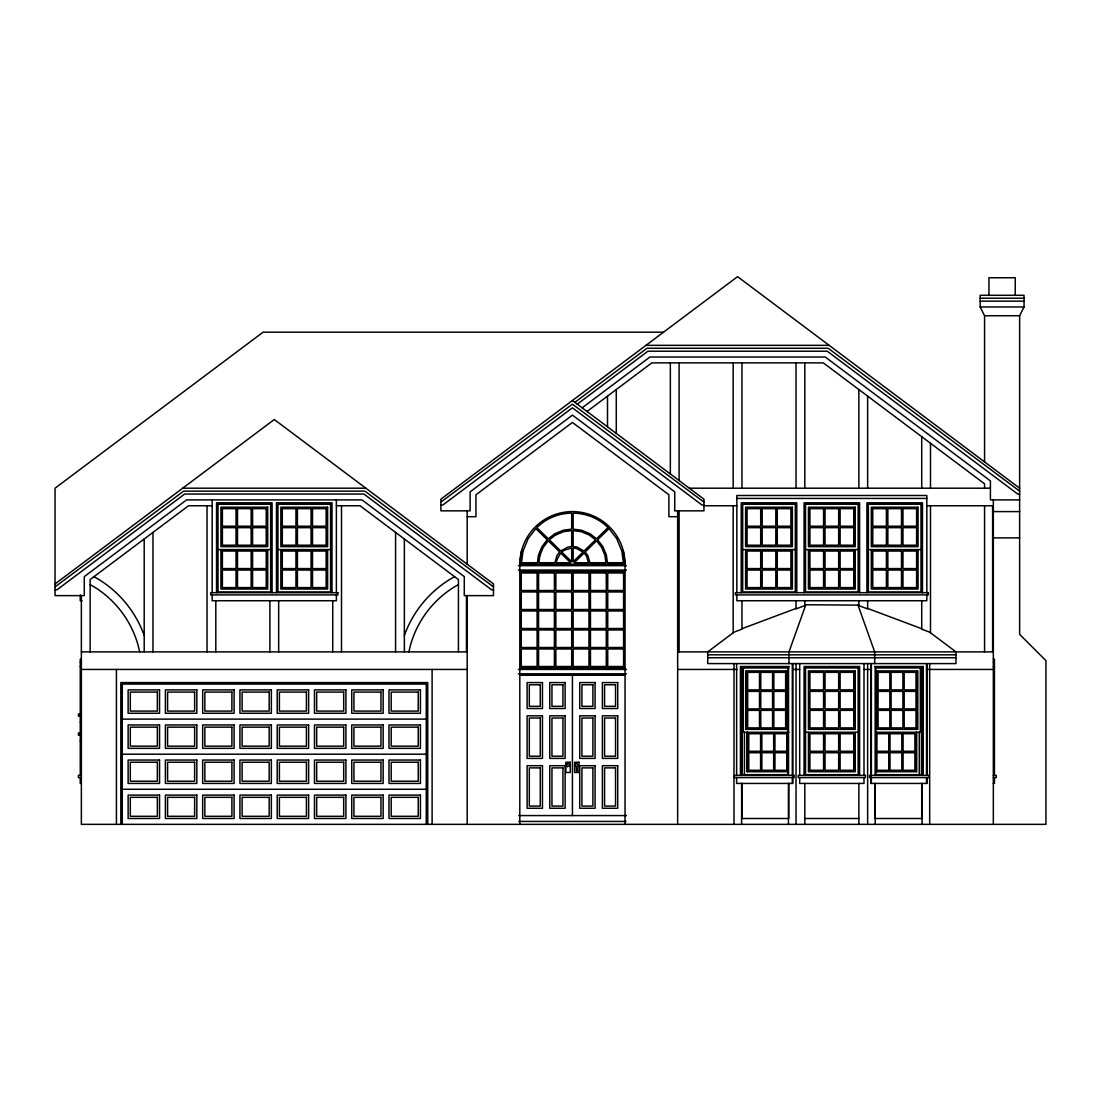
<?xml version="1.0" encoding="UTF-8"?>
<svg xmlns="http://www.w3.org/2000/svg" width="1101" height="1101" viewBox="0 0 1101 1101"><rect width="100%" height="100%" fill="white"/><g stroke="black" fill="none" stroke-linecap="round" stroke-linejoin="round"><path stroke-width="1.5" d="M521.599 550.583L519.81 564.207L519.81 824.346M408.856 651.888L410.384 645.503A100.397 100.397 0 0 1 453.997 587.136L458.429 584.603M404.356 635.511L404.37 635.428A109.178 109.178 0 0 1 449.359 579.69L454.603 576.676M858.876 605.137L805.822 604.752L788.99 651.888L788.99 663.586M81.364 595.627L81.364 824.346L1045.95 824.346L1045.95 660.655L1019.636 634.355L1019.636 315.739L1024.026 306.973L1024.026 295.288L980.179 295.288L980.179 306.973L984.569 315.739L984.569 461.897M55.05 583.929L274.273 419.509L493.496 583.929L493.496 595.627L464.278 595.627L464.278 576.621L361.968 499.895L186.592 499.895L84.282 576.621L84.282 595.627L55.05 595.627L55.05 488.197L263.07 332.185L663.518 332.185M574.86 402.347L646.961 348.26L828.186 348.26L1019.636 491.129M577.296 404.163L647.938 351.191L827.209 351.191L1017.696 494.046L1019.636 494.046M582.168 407.824L649.879 357.027L825.268 357.027L990.418 480.889L990.418 499.895L1019.636 499.895M587.039 411.471L651.833 362.876L823.314 362.876L984.569 483.821L984.569 488.197M741.964 628.712L796.037 608.426M804.803 605.137L805.822 604.752M980.179 298.206L1024.026 298.206M980.179 301.137L1024.026 301.137M980.179 306.973L1024.026 306.973M984.569 315.739L1019.636 315.739M645.984 345.342L829.163 345.342M182.683 488.197L365.862 488.197M689.336 488.197L990.418 488.197M736.844 498.436L926.836 498.436M440.882 502.084L572.424 404.163L703.952 502.084M440.882 505.015L442.836 505.015L572.424 407.824L702.011 505.015L703.952 505.015M212.163 505.744L188.532 505.744L90.131 579.553L90.131 651.888M336.383 505.744L360.013 505.744L458.429 579.553L458.429 651.888M703.952 505.744L736.844 505.744M926.836 505.744L993.336 505.744M992.607 511.593L1019.636 511.593M467.196 516.699L475.962 516.699L475.962 494.776L572.424 422.44L668.885 494.776L668.885 516.699L677.652 516.699M992.607 537.894L1019.636 537.894M218.012 549.592L270.626 549.592M277.934 549.592L330.548 549.592M742.693 549.592L795.307 549.592M805.533 549.592L858.147 549.592M868.372 549.592L920.987 549.592M518.351 565.666L626.497 565.666M518.351 570.043L626.497 570.043M519.81 571.515L625.038 571.515M55.05 586.861L183.661 491.129L364.885 491.129L493.496 586.861M55.05 589.778L57.004 589.778L184.638 494.046L363.908 494.046L491.555 589.778L493.496 589.778M82.093 600.733L80.263 600.733L80.263 594.898M81.364 651.888L467.196 651.888M677.652 651.888L993.336 651.888M707.709 654.82L955.971 654.82M707.709 657.737L955.971 657.737M81.364 659.196L80.263 659.196L80.263 775.393M993.336 659.196L994.437 659.196L994.437 775.393M80.263 662.128L81.364 662.128M993.336 662.128L994.437 662.128M80.263 666.504L81.364 666.504M789.073 666.504L740.423 666.504L740.423 775.393M874.607 666.504L923.257 666.504L923.257 775.393M993.336 666.504L994.437 666.504M519.81 667.963L625.038 667.963M788.908 667.963L742.239 667.963L742.239 774.664L788.316 774.664M81.364 669.436L467.196 669.436M518.351 669.436L626.497 669.436M677.652 669.436L737.175 669.436M792.871 669.436L799.684 669.436M863.996 669.436L870.808 669.436M926.505 669.436L993.336 669.436M786.912 670.894L745.872 670.894L745.872 729.357L786.912 729.357M876.768 670.894L917.807 670.894L917.807 729.357L876.768 729.357M518.351 673.812L626.497 673.812M519.81 675.271L625.038 675.271M81.364 714.012L78.432 714.012L78.432 716.2L81.364 716.2M122.28 719.118L426.266 719.118M80.263 722.05L81.364 722.05M788.908 732.275L743.34 732.275L743.34 667.963M805.533 732.275L858.147 732.275M875.667 732.275L920.34 732.275L920.34 667.963M81.364 733.005L78.432 733.005L78.432 735.193L81.364 735.193M80.263 741.042L81.364 741.042M122.28 754.199L426.266 754.199M788.013 771.732L746.96 771.732L746.96 732.275M875.667 771.732L916.72 771.732L916.72 732.275M875.364 774.664L921.441 774.664L921.441 667.963L875.873 667.963L875.873 774.664M81.364 775.393L78.432 775.393L78.432 777.581L81.364 777.581M993.336 775.393L996.254 775.393L996.254 777.581L993.336 777.581M81.364 783.43L80.263 783.43L80.263 777.581M993.336 783.43L994.437 783.43L994.437 777.581M122.28 789.279L426.266 789.279M518.805 815.58L626.497 815.58M741.606 818.497L788.798 818.497L788.798 783.43M804.803 818.497L858.876 818.497M922.074 818.497L874.882 818.497L874.882 783.43M518.805 821.429L626.042 821.429M867.643 608.426L921.716 628.712M93.943 576.676L99.2 579.69A109.178 109.178 0 0 1 144.176 635.428L144.203 635.511M90.131 584.603L94.548 587.136A100.397 100.397 0 0 1 138.175 645.503L139.689 651.888M1019.636 488.197L737.574 276.654L440.882 499.166L440.882 510.85L470.113 510.85L470.113 491.858L572.424 415.132L674.734 491.858L674.734 510.85L703.952 510.85L703.952 499.166L572.424 400.516M857.858 604.752L874.689 651.888L874.689 663.586M623.249 550.583L625.038 564.207L625.038 824.346M1015.26 295.288L1015.26 277.741L988.946 277.741L988.946 295.288M993.336 499.895L993.336 824.346M992.607 505.744L992.607 651.888M984.569 505.744L984.569 651.888M930.496 443.263L930.496 488.197M930.496 505.744L930.496 632.786M929.671 663.586L929.671 824.346M926.836 592.696L926.836 495.505L736.844 495.505L736.844 592.696M926.836 594.898L926.836 600.733L736.844 600.733L736.844 594.898M927.056 663.586L927.056 775.393M927.056 777.581L927.056 783.43L870.808 783.43L870.808 777.581M926.505 663.586L926.505 775.393M926.505 777.581L926.505 783.43M922.707 666.504L922.707 775.393M922.459 592.696L922.459 502.813L866.914 502.813L866.914 592.696M922.074 783.43L922.074 824.346M921.716 436.684L921.716 488.197M921.716 600.733L921.716 629.18L929.671 632.167L955.971 651.888L955.971 663.586L707.709 663.586L707.709 651.888L734.009 632.167L741.964 629.18L741.964 600.733M921.702 783.43L921.702 818.497M919.252 732.275L919.252 774.664M918.069 549.592L918.069 589.049L871.304 589.049L871.304 549.592M917.257 670.894L917.257 729.357M916.17 732.275L916.17 771.732M877.304 670.894L877.304 729.357M876.217 732.275L876.217 771.732M875.24 783.43L875.24 824.346M875.157 666.504L875.157 775.393M871.359 663.586L871.359 775.393M871.359 777.581L871.359 783.43M871.001 775.393L871.001 777.581M870.808 663.586L870.808 775.393M867.643 396.126L867.643 488.197M867.643 600.733L867.643 608.908L858.876 605.619L858.876 600.733M867.643 663.586L867.643 824.346M863.996 663.586L863.996 775.393M863.996 777.581L863.996 783.43L799.684 783.43L799.684 777.581M859.606 592.696L859.606 502.813L804.074 502.813L804.074 592.696M859.606 775.393L859.606 666.504L804.074 666.504L804.074 775.393M858.876 389.548L858.876 488.197M858.876 783.43L858.876 824.346M855.229 549.592L855.229 589.049L808.451 589.049L808.451 549.592M855.229 732.275L855.229 771.732L808.451 771.732L808.451 732.275M804.803 362.876L804.803 488.197M804.803 600.733L804.803 605.619L796.037 608.908L796.037 600.733M804.803 783.43L804.803 824.346M799.684 663.586L799.684 775.393M796.766 592.696L796.766 502.813L741.221 502.813L741.221 592.696M796.037 362.876L796.037 488.197M796.037 663.586L796.037 824.346M792.871 663.586L792.871 775.393M792.871 777.581L792.871 783.43L736.624 783.43L736.624 777.581M792.679 775.393L792.679 777.581M792.376 549.592L792.376 589.049L745.611 589.049L745.611 549.592M792.321 663.586L792.321 775.393M792.321 777.581L792.321 783.43M788.522 666.504L788.522 775.393M788.44 783.43L788.44 824.346M787.807 667.963L787.807 774.664M787.463 732.275L787.463 771.732M786.375 670.894L786.375 729.357M747.51 732.275L747.51 771.732M746.423 670.894L746.423 729.357M744.427 732.275L744.427 774.664M741.964 362.876L741.964 488.197M741.978 783.43L741.978 818.497M741.606 783.43L741.606 824.346M740.973 666.504L740.973 775.393M736.624 663.586L736.624 775.393M734.009 663.586L734.009 824.346M733.183 362.876L733.183 488.197M733.183 505.744L733.183 632.786M679.111 362.876L679.111 480.531M679.111 510.85L679.111 651.888M677.652 510.85L677.652 824.346M670.344 362.876L670.344 473.953M616.271 389.548L616.271 433.395M607.504 396.126L607.504 426.816M572.424 675.271L572.424 815.58M467.196 510.85L467.196 564.207M467.196 595.627L467.196 824.346M466.466 595.627L466.466 651.888M432.115 669.436L432.115 824.346M427.738 824.346L427.738 682.579L120.821 682.579L120.821 824.346M426.266 824.346L426.266 684.051L122.28 684.051L122.28 824.346M404.356 538.995L404.356 651.888M395.576 532.416L395.576 651.888M341.503 505.744L341.503 651.888M336.383 499.895L336.383 592.696M336.383 594.898L336.383 600.733L212.163 600.733L212.163 594.898M332.736 600.733L332.736 651.888M332.007 592.696L332.007 502.813L276.461 502.813L276.461 592.696M327.616 549.592L327.616 589.049L280.851 589.049L280.851 549.592M278.663 600.733L278.663 651.888M272.085 592.696L272.085 502.813L216.553 502.813L216.553 592.696M269.896 600.733L269.896 651.888M267.694 549.592L267.694 589.049L220.929 589.049L220.929 549.592M215.81 600.733L215.81 651.888M212.163 499.895L212.163 592.696M207.043 505.744L207.043 651.888M152.97 532.416L152.97 651.888M144.203 538.995L144.203 651.888M116.431 669.436L116.431 824.346M523.03 550.968L521.475 562.735L537.439 562.735L538.444 555.097L541.967 546.619L547.211 539.779L535.815 528.618L528.136 538.637L523.03 550.968M539.875 555.482L538.912 562.735L554.89 562.735L557.065 555.344L559.652 551.973L548.257 540.811L543.247 547.348L539.875 555.482M556.721 559.996L556.363 562.735L570.635 562.735L560.698 553.005L556.721 559.996M575.341 764.066L576.071 766.833L578.603 765.512L576.745 763.337L575.341 764.066M566.643 763.97L567.194 766.778L569.809 765.622L568.102 763.337L566.643 763.97M583.048 552.041L573.153 561.73L573.153 548.05L576.635 548.504L583.048 552.041M595.517 539.807L584.094 551.009L577.007 547.073L573.153 546.578L573.153 530.599L581.149 531.659L589.269 535.017L595.517 539.807M607.986 527.585L596.577 538.774L590.012 533.737L581.521 530.228L573.153 529.127L573.153 513.162A49.724 49.724 0 0 1 608 527.585M584.149 553.005L574.213 562.735L588.485 562.735L586.503 556.074L584.149 553.005M596.591 540.811L585.195 551.973L587.769 555.344L589.957 562.735L605.922 562.735L604.972 555.482L601.6 547.348L596.591 540.811M609.032 528.618L597.637 539.779L602.88 546.619L606.39 555.097L607.394 562.735L623.372 562.735L621.817 550.968L616.711 538.637L609.032 528.618M554.835 533.737L548.27 538.774L536.848 527.585A49.724 49.724 0 0 1 571.694 513.162L571.694 529.127L563.327 530.228L554.835 533.737M555.578 535.017L549.33 539.807L560.753 551.009L567.841 547.073L571.694 546.578L571.694 530.599L563.698 531.659L555.578 535.017M564.29 550.128L561.799 552.041L571.694 561.73L571.694 548.05L564.29 550.128M270.626 504.286L218.012 504.286L218.012 591.966L270.626 591.966L270.626 504.286M330.548 504.286L277.934 504.286L277.934 591.966L330.548 591.966L330.548 504.286M795.307 504.286L742.693 504.286L742.693 591.966L795.307 591.966L795.307 504.286M858.147 504.286L805.533 504.286L805.533 591.966L858.147 591.966L858.147 504.286M920.987 504.286L868.372 504.286L868.372 591.966L920.987 591.966L920.987 504.286M267.694 507.203L220.929 507.203L220.929 546.66L267.694 546.66L267.694 507.203M327.616 507.203L280.851 507.203L280.851 546.66L327.616 546.66L327.616 507.203M792.376 507.203L745.611 507.203L745.611 546.66L792.376 546.66L792.376 507.203M855.229 507.203L808.451 507.203L808.451 546.66L855.229 546.66L855.229 507.203M918.069 507.203L871.304 507.203L871.304 546.66L918.069 546.66L918.069 507.203M236.027 508.662L222.388 508.662L222.388 526.209L236.027 526.209L236.027 508.662M251.138 508.662L237.499 508.662L237.499 526.209L251.138 526.209L251.138 508.662M266.236 508.662L252.597 508.662L252.597 526.209L266.236 526.209L266.236 508.662M295.949 508.662L282.31 508.662L282.31 526.209L295.949 526.209L295.949 508.662M311.06 508.662L297.421 508.662L297.421 526.209L311.06 526.209L311.06 508.662M326.157 508.662L312.519 508.662L312.519 526.209L326.157 526.209L326.157 508.662M760.708 508.662L747.07 508.662L747.07 526.209L760.708 526.209L760.708 508.662M775.82 508.662L762.181 508.662L762.181 526.209L775.82 526.209L775.82 508.662M790.917 508.662L777.278 508.662L777.278 526.209L790.917 526.209L790.917 508.662M823.562 508.662L809.923 508.662L809.923 526.209L823.562 526.209L823.562 508.662M838.659 508.662L825.021 508.662L825.021 526.209L838.659 526.209L838.659 508.662M853.757 508.662L840.118 508.662L840.118 526.209L853.757 526.209L853.757 508.662M886.401 508.662L872.763 508.662L872.763 526.209L886.401 526.209L886.401 508.662M901.499 508.662L887.86 508.662L887.86 526.209L901.499 526.209L901.499 508.662M916.61 508.662L902.971 508.662L902.971 526.209L916.61 526.209L916.61 508.662M236.027 527.668L222.388 527.668L222.388 545.201L236.027 545.201L236.027 527.668M251.138 527.668L237.499 527.668L237.499 545.201L251.138 545.201L251.138 527.668M266.236 527.668L252.597 527.668L252.597 545.201L266.236 545.201L266.236 527.668M295.949 527.668L282.31 527.668L282.31 545.201L295.949 545.201L295.949 527.668M311.06 527.668L297.421 527.668L297.421 545.201L311.06 545.201L311.06 527.668M326.157 527.668L312.519 527.668L312.519 545.201L326.157 545.201L326.157 527.668M760.708 527.668L747.07 527.668L747.07 545.201L760.708 545.201L760.708 527.668M775.82 527.668L762.181 527.668L762.181 545.201L775.82 545.201L775.82 527.668M790.917 527.668L777.278 527.668L777.278 545.201L790.917 545.201L790.917 527.668M823.562 527.668L809.923 527.668L809.923 545.201L823.562 545.201L823.562 527.668M838.659 527.668L825.021 527.668L825.021 545.201L838.659 545.201L838.659 527.668M853.757 527.668L840.118 527.668L840.118 545.201L853.757 545.201L853.757 527.668M886.401 527.668L872.763 527.668L872.763 545.201L886.401 545.201L886.401 527.668M901.499 527.668L887.86 527.668L887.86 545.201L901.499 545.201L901.499 527.668M916.61 527.668L902.971 527.668L902.971 545.201L916.61 545.201L916.61 527.668M236.027 551.05L222.388 551.05L222.388 568.584L236.027 568.584L236.027 551.05M251.138 551.05L237.499 551.05L237.499 568.584L251.138 568.584L251.138 551.05M266.236 551.05L252.597 551.05L252.597 568.584L266.236 568.584L266.236 551.05M295.949 551.05L282.31 551.05L282.31 568.584L295.949 568.584L295.949 551.05M311.06 551.05L297.421 551.05L297.421 568.584L311.06 568.584L311.06 551.05M326.157 551.05L312.519 551.05L312.519 568.584L326.157 568.584L326.157 551.05M760.708 551.05L747.07 551.05L747.07 568.584L760.708 568.584L760.708 551.05M775.82 551.05L762.181 551.05L762.181 568.584L775.82 568.584L775.82 551.05M790.917 551.05L777.278 551.05L777.278 568.584L790.917 568.584L790.917 551.05M823.562 551.05L809.923 551.05L809.923 568.584L823.562 568.584L823.562 551.05M838.659 551.05L825.021 551.05L825.021 568.584L838.659 568.584L838.659 551.05M853.757 551.05L840.118 551.05L840.118 568.584L853.757 568.584L853.757 551.05M886.401 551.05L872.763 551.05L872.763 568.584L886.401 568.584L886.401 551.05M901.499 551.05L887.86 551.05L887.86 568.584L901.499 568.584L901.499 551.05M916.61 551.05L902.971 551.05L902.971 568.584L916.61 568.584L916.61 551.05M625.038 564.207L519.81 564.207A52.614 52.614 0 0 1 572.424 511.593A52.614 52.614 0 0 1 625.038 564.207M236.027 570.043L222.388 570.043L222.388 587.59L236.027 587.59L236.027 570.043M251.138 570.043L237.499 570.043L237.499 587.59L251.138 587.59L251.138 570.043M266.236 570.043L252.597 570.043L252.597 587.59L266.236 587.59L266.236 570.043M295.949 570.043L282.31 570.043L282.31 587.59L295.949 587.59L295.949 570.043M311.06 570.043L297.421 570.043L297.421 587.59L311.06 587.59L311.06 570.043M326.157 570.043L312.519 570.043L312.519 587.59L326.157 587.59L326.157 570.043M760.708 570.043L747.07 570.043L747.07 587.59L760.708 587.59L760.708 570.043M775.82 570.043L762.181 570.043L762.181 587.59L775.82 587.59L775.82 570.043M790.917 570.043L777.278 570.043L777.278 587.59L790.917 587.59L790.917 570.043M823.562 570.043L809.923 570.043L809.923 587.59L823.562 587.59L823.562 570.043M838.659 570.043L825.021 570.043L825.021 587.59L838.659 587.59L838.659 570.043M853.757 570.043L840.118 570.043L840.118 587.59L853.757 587.59L853.757 570.043M886.401 570.043L872.763 570.043L872.763 587.59L886.401 587.59L886.401 570.043M901.499 570.043L887.86 570.043L887.86 587.59L901.499 587.59L901.499 570.043M916.61 570.043L902.971 570.043L902.971 587.59L916.61 587.59L916.61 570.043M537.109 572.974L521.268 572.974L521.268 590.508L537.109 590.508L537.109 572.974M554.395 572.974L538.568 572.974L538.568 590.508L554.395 590.508L554.395 572.974M571.694 572.974L555.854 572.974L555.854 590.508L571.694 590.508L571.694 572.974M588.98 572.974L573.153 572.974L573.153 590.508L588.98 590.508L588.98 572.974M606.279 572.974L590.453 572.974L590.453 590.508L606.279 590.508L606.279 572.974M623.579 572.974L607.738 572.974L607.738 590.508L623.579 590.508L623.579 572.974M537.109 591.966L521.268 591.966L521.268 609.514L537.109 609.514L537.109 591.966M554.395 591.966L538.568 591.966L538.568 609.514L554.395 609.514L554.395 591.966M571.694 591.966L555.854 591.966L555.854 609.514L571.694 609.514L571.694 591.966M588.98 591.966L573.153 591.966L573.153 609.514L588.98 609.514L588.98 591.966M606.279 591.966L590.453 591.966L590.453 609.514L606.279 609.514L606.279 591.966M623.579 591.966L607.738 591.966L607.738 609.514L623.579 609.514L623.579 591.966M337.856 592.696L210.704 592.696L210.704 594.898L337.856 594.898L337.856 592.696M928.294 592.696L735.385 592.696L735.385 594.898L928.294 594.898L928.294 592.696M537.109 610.972L521.268 610.972L521.268 628.506L537.109 628.506L537.109 610.972M554.395 610.972L538.568 610.972L538.568 628.506L554.395 628.506L554.395 610.972M571.694 610.972L555.854 610.972L555.854 628.506L571.694 628.506L571.694 610.972M588.98 610.972L573.153 610.972L573.153 628.506L588.98 628.506L588.98 610.972M606.279 610.972L590.453 610.972L590.453 628.506L606.279 628.506L606.279 610.972M623.579 610.972L607.738 610.972L607.738 628.506L623.579 628.506L623.579 610.972M537.109 629.965L521.268 629.965L521.268 647.512L537.109 647.512L537.109 629.965M554.395 629.965L538.568 629.965L538.568 647.512L554.395 647.512L554.395 629.965M571.694 629.965L555.854 629.965L555.854 647.512L571.694 647.512L571.694 629.965M588.98 629.965L573.153 629.965L573.153 647.512L588.98 647.512L588.98 629.965M606.279 629.965L590.453 629.965L590.453 647.512L606.279 647.512L606.279 629.965M623.579 629.965L607.738 629.965L607.738 647.512L623.579 647.512L623.579 629.965M537.109 648.971L521.268 648.971L521.268 666.504L537.109 666.504L537.109 648.971M554.395 648.971L538.568 648.971L538.568 666.504L554.395 666.504L554.395 648.971M571.694 648.971L555.854 648.971L555.854 666.504L571.694 666.504L571.694 648.971M588.98 648.971L573.153 648.971L573.153 666.504L588.98 666.504L588.98 648.971M606.279 648.971L590.453 648.971L590.453 666.504L606.279 666.504L606.279 648.971M623.579 648.971L607.738 648.971L607.738 666.504L623.579 666.504L623.579 648.971M858.147 667.963L805.533 667.963L805.533 774.664L858.147 774.664L858.147 667.963M855.229 670.894L808.451 670.894L808.451 729.357L855.229 729.357L855.229 670.894M759.497 672.353L747.675 672.353L747.675 689.887L759.497 689.887L759.497 672.353M772.572 672.353L760.763 672.353L760.763 689.887L772.572 689.887L772.572 672.353M785.646 672.353L773.838 672.353L773.838 689.887L785.646 689.887L785.646 672.353M823.562 672.353L809.923 672.353L809.923 689.887L823.562 689.887L823.562 672.353M838.659 672.353L825.021 672.353L825.021 689.887L838.659 689.887L838.659 672.353M853.757 672.353L840.118 672.353L840.118 689.887L853.757 689.887L853.757 672.353M889.842 672.353L878.02 672.353L878.02 689.887L889.842 689.887L889.842 672.353M902.916 672.353L891.108 672.353L891.108 689.887L902.916 689.887L902.916 672.353M915.991 672.353L904.182 672.353L904.182 689.887L915.991 689.887L915.991 672.353M542.463 682.579L527.118 682.579L527.118 708.521L542.463 708.521L542.463 682.579M565.116 682.579L549.771 682.579L549.771 708.521L565.116 708.521L565.116 682.579M595.077 682.579L579.732 682.579L579.732 708.521L595.077 708.521L595.077 682.579M617.73 682.579L602.385 682.579L602.385 708.521L617.73 708.521L617.73 682.579M540.274 684.781L529.306 684.781L529.306 706.333L540.274 706.333L540.274 684.781M562.928 684.781L551.959 684.781L551.959 706.333L562.928 706.333L562.928 684.781M592.889 684.781L581.92 684.781L581.92 706.333L592.889 706.333L592.889 684.781M615.542 684.781L604.573 684.781L604.573 706.333L615.542 706.333L615.542 684.781M159.549 689.887L128.129 689.887L128.129 713.269L159.549 713.269L159.549 689.887M196.818 689.887L165.398 689.887L165.398 713.269L196.818 713.269L196.818 689.887M234.086 689.887L202.667 689.887L202.667 713.269L234.086 713.269L234.086 689.887M271.355 689.887L239.935 689.887L239.935 713.269L271.355 713.269L271.355 689.887M308.624 689.887L277.204 689.887L277.204 713.269L308.624 713.269L308.624 689.887M345.893 689.887L314.473 689.887L314.473 713.269L345.893 713.269L345.893 689.887M383.162 689.887L351.742 689.887L351.742 713.269L383.162 713.269L383.162 689.887M420.431 689.887L388.997 689.887L388.997 713.269L420.431 713.269L420.431 689.887M759.497 691.359L747.675 691.359L747.675 708.893L759.497 708.893L759.497 691.359M772.572 691.359L760.763 691.359L760.763 708.893L772.572 708.893L772.572 691.359M785.646 691.359L773.838 691.359L773.838 708.893L785.646 708.893L785.646 691.359M823.562 691.359L809.923 691.359L809.923 708.893L823.562 708.893L823.562 691.359M838.659 691.359L825.021 691.359L825.021 708.893L838.659 708.893L838.659 691.359M853.757 691.359L840.118 691.359L840.118 708.893L853.757 708.893L853.757 691.359M889.842 691.359L878.02 691.359L878.02 708.893L889.842 708.893L889.842 691.359M902.916 691.359L891.108 691.359L891.108 708.893L902.916 708.893L902.916 691.359M915.991 691.359L904.182 691.359L904.182 708.893L915.991 708.893L915.991 691.359M157.36 692.089L130.317 692.089L130.317 711.081L157.36 711.081L157.36 692.089M194.629 692.089L167.586 692.089L167.586 711.081L194.629 711.081L194.629 692.089M231.898 692.089L204.855 692.089L204.855 711.081L231.898 711.081L231.898 692.089M269.167 692.089L242.124 692.089L242.124 711.081L269.167 711.081L269.167 692.089M306.422 692.089L279.393 692.089L279.393 711.081L306.422 711.081L306.422 692.089M343.691 692.089L316.661 692.089L316.661 711.081L343.691 711.081L343.691 692.089M380.96 692.089L353.93 692.089L353.93 711.081L380.96 711.081L380.96 692.089M418.229 692.089L391.199 692.089L391.199 711.081L418.229 711.081L418.229 692.089M759.497 710.351L747.675 710.351L747.675 727.885L759.497 727.885L759.497 710.351M772.572 710.351L760.763 710.351L760.763 727.885L772.572 727.885L772.572 710.351M785.646 710.351L773.838 710.351L773.838 727.885L785.646 727.885L785.646 710.351M823.562 710.351L809.923 710.351L809.923 727.885L823.562 727.885L823.562 710.351M838.659 710.351L825.021 710.351L825.021 727.885L838.659 727.885L838.659 710.351M853.757 710.351L840.118 710.351L840.118 727.885L853.757 727.885L853.757 710.351M889.842 710.351L878.02 710.351L878.02 727.885L889.842 727.885L889.842 710.351M902.916 710.351L891.108 710.351L891.108 727.885L902.916 727.885L902.916 710.351M915.991 710.351L904.182 710.351L904.182 727.885L915.991 727.885L915.991 710.351M542.463 715.829L527.118 715.829L527.118 758.396L542.463 758.396L542.463 715.829M565.116 715.829L549.771 715.829L549.771 758.396L565.116 758.396L565.116 715.829M595.077 715.829L579.732 715.829L579.732 758.396L595.077 758.396L595.077 715.829M617.73 715.829L602.385 715.829L602.385 758.396L617.73 758.396L617.73 715.829M540.274 718.031L529.306 718.031L529.306 756.208L540.274 756.208L540.274 718.031M562.928 718.031L551.959 718.031L551.959 756.208L562.928 756.208L562.928 718.031M592.889 718.031L581.92 718.031L581.92 756.208L592.889 756.208L592.889 718.031M615.542 718.031L604.573 718.031L604.573 756.208L615.542 756.208L615.542 718.031M159.549 724.967L128.129 724.967L128.129 748.35L159.549 748.35L159.549 724.967M196.818 724.967L165.398 724.967L165.398 748.35L196.818 748.35L196.818 724.967M234.086 724.967L202.667 724.967L202.667 748.35L234.086 748.35L234.086 724.967M271.355 724.967L239.935 724.967L239.935 748.35L271.355 748.35L271.355 724.967M308.624 724.967L277.204 724.967L277.204 748.35L308.624 748.35L308.624 724.967M345.893 724.967L314.473 724.967L314.473 748.35L345.893 748.35L345.893 724.967M383.162 724.967L351.742 724.967L351.742 748.35L383.162 748.35L383.162 724.967M420.431 724.967L388.997 724.967L388.997 748.35L420.431 748.35L420.431 724.967M157.36 727.155L130.317 727.155L130.317 746.161L157.36 746.161L157.36 727.155M194.629 727.155L167.586 727.155L167.586 746.161L194.629 746.161L194.629 727.155M231.898 727.155L204.855 727.155L204.855 746.161L231.898 746.161L231.898 727.155M269.167 727.155L242.124 727.155L242.124 746.161L269.167 746.161L269.167 727.155M306.422 727.155L279.393 727.155L279.393 746.161L306.422 746.161L306.422 727.155M343.691 727.155L316.661 727.155L316.661 746.161L343.691 746.161L343.691 727.155M380.96 727.155L353.93 727.155L353.93 746.161L380.96 746.161L380.96 727.155M418.229 727.155L391.199 727.155L391.199 746.161L418.229 746.161L418.229 727.155M760.585 733.734L748.776 733.734L748.776 751.267L760.585 751.267L760.585 733.734M773.673 733.734L761.851 733.734L761.851 751.267L773.673 751.267L773.673 733.734M786.747 733.734L774.939 733.734L774.939 751.267L786.747 751.267L786.747 733.734M823.562 733.734L809.923 733.734L809.923 751.267L823.562 751.267L823.562 733.734M838.659 733.734L825.021 733.734L825.021 751.267L838.659 751.267L838.659 733.734M853.757 733.734L840.118 733.734L840.118 751.267L853.757 751.267L853.757 733.734M888.741 733.734L876.933 733.734L876.933 751.267L888.741 751.267L888.741 733.734M901.829 733.734L890.007 733.734L890.007 751.267L901.829 751.267L901.829 733.734M914.903 733.734L903.081 733.734L903.081 751.267L914.903 751.267L914.903 733.734M760.585 752.74L748.776 752.74L748.776 770.273L760.585 770.273L760.585 752.74M773.673 752.74L761.851 752.74L761.851 770.273L773.673 770.273L773.673 752.74M786.747 752.74L774.939 752.74L774.939 770.273L786.747 770.273L786.747 752.74M823.562 752.74L809.923 752.74L809.923 770.273L823.562 770.273L823.562 752.74M838.659 752.74L825.021 752.74L825.021 770.273L838.659 770.273L838.659 752.74M853.757 752.74L840.118 752.74L840.118 770.273L853.757 770.273L853.757 752.74M888.741 752.74L876.933 752.74L876.933 770.273L888.741 770.273L888.741 752.74M901.829 752.74L890.007 752.74L890.007 770.273L901.829 770.273L901.829 752.74M914.903 752.74L903.081 752.74L903.081 770.273L914.903 770.273L914.903 752.74M159.549 760.048L128.129 760.048L128.129 783.43L159.549 783.43L159.549 760.048M196.818 760.048L165.398 760.048L165.398 783.43L196.818 783.43L196.818 760.048M234.086 760.048L202.667 760.048L202.667 783.43L234.086 783.43L234.086 760.048M271.355 760.048L239.935 760.048L239.935 783.43L271.355 783.43L271.355 760.048M308.624 760.048L277.204 760.048L277.204 783.43L308.624 783.43L308.624 760.048M345.893 760.048L314.473 760.048L314.473 783.43L345.893 783.43L345.893 760.048M383.162 760.048L351.742 760.048L351.742 783.43L383.162 783.43L383.162 760.048M420.431 760.048L388.997 760.048L388.997 783.43L420.431 783.43L420.431 760.048M157.36 762.236L130.317 762.236L130.317 781.228L157.36 781.228L157.36 762.236M194.629 762.236L167.586 762.236L167.586 781.228L194.629 781.228L194.629 762.236M231.898 762.236L204.855 762.236L204.855 781.228L231.898 781.228L231.898 762.236M269.167 762.236L242.124 762.236L242.124 781.228L269.167 781.228L269.167 762.236M306.422 762.236L279.393 762.236L279.393 781.228L306.422 781.228L306.422 762.236M343.691 762.236L316.661 762.236L316.661 781.228L343.691 781.228L343.691 762.236M380.96 762.236L353.93 762.236L353.93 781.228L380.96 781.228L380.96 762.236M418.229 762.236L391.199 762.236L391.199 781.228L418.229 781.228L418.229 762.236M570.235 762.236L565.845 762.236L565.845 772.462L570.235 772.462L570.235 762.236M579.002 762.236L574.612 762.236L574.612 772.462L579.002 772.462L579.002 762.236M542.463 765.704L527.118 765.704L527.118 808.272L542.463 808.272L542.463 765.704M565.116 765.704L549.771 765.704L549.771 808.272L565.116 808.272L565.116 765.704M595.077 765.704L579.732 765.704L579.732 808.272L595.077 808.272L595.077 765.704M617.73 765.704L602.385 765.704L602.385 808.272L617.73 808.272L617.73 765.704M540.274 767.892L529.306 767.892L529.306 806.083L540.274 806.083L540.274 767.892M562.928 767.892L551.959 767.892L551.959 806.083L562.928 806.083L562.928 767.892M592.889 767.892L581.92 767.892L581.92 806.083L592.889 806.083L592.889 767.892M615.542 767.892L604.573 767.892L604.573 806.083L615.542 806.083L615.542 767.892M577.172 768.085L576.442 768.085L576.442 771.003L577.172 771.003L577.172 768.085M794.138 775.393L734.45 775.393L734.45 777.581L794.138 777.581L794.138 775.393M865.455 775.393L798.225 775.393L798.225 777.581L865.455 777.581L865.455 775.393M929.23 775.393L869.542 775.393L869.542 777.581L929.23 777.581L929.23 775.393M159.549 795.115L128.129 795.115L128.129 818.497L159.549 818.497L159.549 795.115M196.818 795.115L165.398 795.115L165.398 818.497L196.818 818.497L196.818 795.115M234.086 795.115L202.667 795.115L202.667 818.497L234.086 818.497L234.086 795.115M271.355 795.115L239.935 795.115L239.935 818.497L271.355 818.497L271.355 795.115M308.624 795.115L277.204 795.115L277.204 818.497L308.624 818.497L308.624 795.115M345.893 795.115L314.473 795.115L314.473 818.497L345.893 818.497L345.893 795.115M383.162 795.115L351.742 795.115L351.742 818.497L383.162 818.497L383.162 795.115M420.431 795.115L388.997 795.115L388.997 818.497L420.431 818.497L420.431 795.115M157.36 797.317L130.317 797.317L130.317 816.309L157.36 816.309L157.36 797.317M194.629 797.317L167.586 797.317L167.586 816.309L194.629 816.309L194.629 797.317M231.898 797.317L204.855 797.317L204.855 816.309L231.898 816.309L231.898 797.317M269.167 797.317L242.124 797.317L242.124 816.309L269.167 816.309L269.167 797.317M306.422 797.317L279.393 797.317L279.393 816.309L306.422 816.309L306.422 797.317M343.691 797.317L316.661 797.317L316.661 816.309L343.691 816.309L343.691 797.317M380.96 797.317L353.93 797.317L353.93 816.309L380.96 816.309L380.96 797.317M418.229 797.317L391.199 797.317L391.199 816.309L418.229 816.309L418.229 797.317"/></g></svg>
